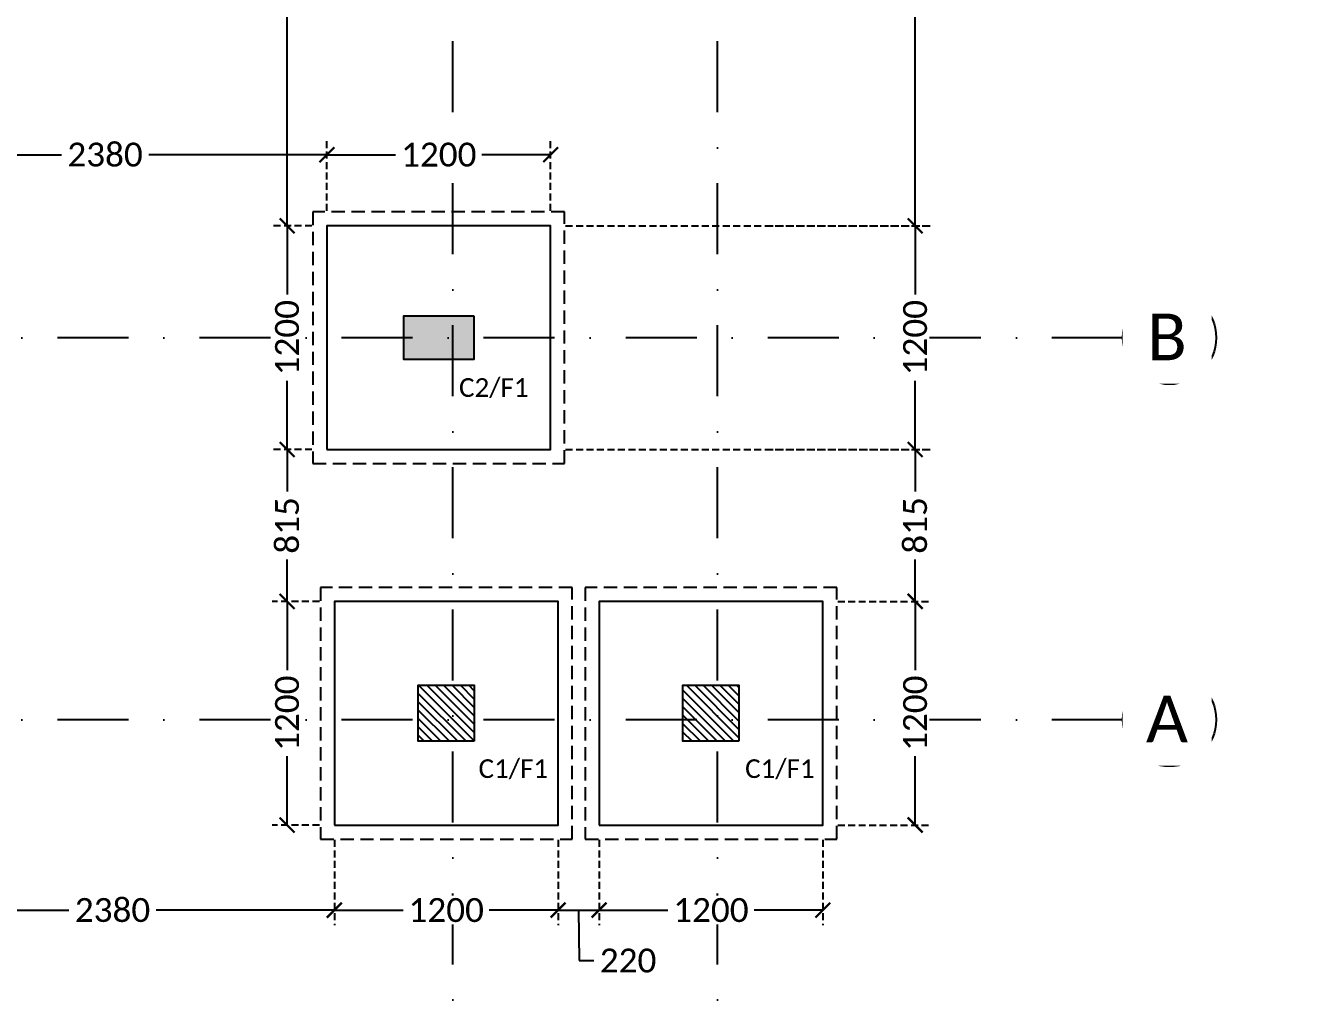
# Model space of a CAD drawing. Header units: millimetres. Extents: x -176651 to 954389, y -469666 to 486614.
# Drawn here: x 266135 to 272959, y 164942 to 170185 of the extents above; entities that cross this region are included whole.
import ezdxf
from ezdxf.xclip import XClip

# ---------------------------------------------------------------- set-up
doc = ezdxf.new("R2010")
doc.units = ezdxf.units.MM
doc.header["$LTSCALE"] = 150
doc.header["$XCLIPFRAME"] = 2
for name, pattern in [('1625E_Grid$0$DASHDOTX2', [50.8, 25.4, -12.7, 0, -12.7]), ('3BHK-W(SB)$0$HIDDEN', [0.375, 0.25, -0.125]), ('HIDDEN2', [4.7625, 3.175, -1.5875])]:
    doc.linetypes.add(name, pattern=pattern)
for name, color, linetype in [('1625E_Columns$0$ad-Column', 3, 'Continuous'), ('1625E_Columns$0$ad-Column Hatch', 125, 'Continuous'), ('1625E_Columns$0$ad-RCC', 3, 'Continuous'), ('1625E_Columns$0$ad-RCC Hatch', 125, 'Continuous'), ('1625E_Grid$0$ad-Grid', 8, '1625E_Grid$0$DASHDOTX2'), ('1625E_Grid$0$ad-Text main', 7, 'Continuous'), ('ad-Footing line', 2, 'Continuous'), ('ad-PCC line', 8, 'HIDDEN2'), ("Plot's Boundary$0$ad-Road", 8, 'Continuous'), ("Plot's Boundary$0$ad-Road Hatch", 8, 'Continuous')]:
    doc.layers.add(name, color=color, linetype=linetype)
doc.layers.add('ad-External Dimensions', color=5, linetype='Continuous', true_color=0x0000ff)
doc.layers.add('ad-Foundation text', color=6, linetype='Continuous', true_color=0xff00ff)
doc.styles.add('1625E_Grid$0$Standard', font='arial.ttf')
doc.styles.get("Standard").update_dxf_attribs({"font": 'calibril.ttf'})
doc.dimstyles.new('A-75-DIM-INT (Framing)', dxfattribs={"dimscale": 100, "dimtxt": 1.6, "dimasz": 1, "dimexe": 1, "dimexo": 1, "dimgap": 0.5, "dimtad": 0, "dimdec": 0, "dimdsep": 46, "dimtxsty": 'Standard', "dimblk": 'ARCHTICK', "dimcen": 0.025, "dimclrd": 5, "dimclre": 5, "dimclrt": 256, "dimazin": 2, "dimtfac": 1, "dimtdec": 0, "dimtmove": 1, "dimatfit": 0, "dimldrblk": 'ARCHTICK', "dimfxl": 1, "dimfxlon": 1, "dimtfill": 1, "dimtolj": 1, "dimtzin": 0, "dimarcsym": 0})

# ---------------------------------------------------------------- blocks, each defined once
blk = doc.blocks.new("Plot's Boundary$0$A$C4fb60e89")
at = {"layer": "Plot's Boundary$0$ad-Road Hatch", "ltscale": 5, "transparency": 33554687}
h = blk.add_hatch(dxfattribs=at)
h.set_pattern_fill('AR-HBONE', color=256, scale=15)
h.set_pattern_definition([(45, (-193247.7, -428758.8), (0, 2155.2615), [4572, -1524]), (135, (-192170.1, -427681.1), (2e-13, 2155.2615), [4572, -1524])])
h.paths.add_polyline_path([(175594.5, -250241), (169177.9, -249341.1), (167473.5, -249057.1), (167473.5, -138693.9), (101313.5, -138693.9), (101313.5, -199953.9), (101307.7, -237994.6), (101040.4, -268291), (101007.7, -280967.7), (101066.4, -293683.6), (101242.5, -311127.2), (100909.9, -319343.6), (100949.1, -333937.5), (100668.7, -366959.6), (100727.3, -390982.9), (100668.7, -404585.6), (100538.2, -420418.5), (100466.5, -428758.8), (92426.2, -427265.5), (92163.5, -427209.5), (92163.5, -321453.9), (24803.5, -321453.9), (24803.5, -412960.5), (15653.5, -411028.6), (15653.5, -321452.2), (-19535.1, -321452.2), (-34427.5, -319476.7), (-65207.4, -315394.6), (-171770.1, -301268.1), (-185853.9, -298333.1), (-193247.7, -296831.5), (-193244, -292907.6), (-191913.8, -285219.4), (-191838.8, -284678.8), (-183397.4, -286393.2), (-169722.9, -289242.8), (-53141.2, -304697.5), (-18730.1, -309262.2), (15653.3, -309262.2), (15653.5, 703.4), (24803.5, 1114.6), (24803.5, -129543.9), (92163.5, -129543.9), (92163.5, 15133.3), (101313.5, 17712.8), (101313.5, -129543.9), (167473.5, -129543.9), (167473.5, 35551.6), (175738, 37855), (175848.8, 28595.3), (175835.8, 25947.4), (175777.1, 14040.5), (175855.3, 2315.8), (175659.7, -18036.1), (175731.4, -34038.6), (175718.4, -46839.2), (175672.7, -63402.4), (175816.2, -82071.9), (175542.3, -106356), (175490.2, -124640.8), (175574.9, -145018.8), (175731.4, -168892), (175796.6, -181268.8), (175796.6, -192667.4), (175744.5, -208200.3), (175829.2, -223276.8), (175887.9, -234871.1)])
h.paths.add_polyline_path([(24803.5, -309263.9), (92163.5, -309263.9), (92163.5, -138693.9), (24803.5, -138693.9)], flags=16)
blk = doc.blocks.new("Plot's Boundary")
at = {"layer": "Plot's Boundary$0$ad-Road", "ltscale": 5}
blk.add_blockref("Plot's Boundary$0$A$C4fb60e89", (191838.8, 428758.8), dxfattribs=at)
blk = doc.blocks.new('1625E_Columns$0$A$C42b14ea2')
at = {"layer": '1625E_Columns$0$ad-RCC Hatch', "transparency": 33554687}
h = blk.add_hatch(dxfattribs=at)
h.set_pattern_fill('ANSI31', color=256, scale=10)
h.set_pattern_definition([(45, (13250, 8645), (-22.45064, 22.45064), [])])
h.paths.add_polyline_path([(0, 0), (300, 0), (300, 300), (0, 300)])
at = {"layer": '1625E_Columns$0$ad-RCC'}
blk.add_lwpolyline([(0, 0), (300, 0), (300, 300), (0, 300)], close=True, dxfattribs=at)
blk = doc.blocks.new('1625E_Columns$0$zw$6AA0')
at = {"layer": '1625E_Columns$0$ad-Column Hatch', "transparency": 33554687}
h = blk.add_hatch(color=256, dxfattribs=at)
h.dxf.hatch_style = 1
h.paths.add_polyline_path([(0, -230), (380, -230), (380, 0), (0, 0)])
at = {"layer": '1625E_Columns$0$ad-Column'}
blk.add_lwpolyline([(0, -230), (380, -230), (380, 0), (0, 0)], close=True, dxfattribs=at)
blk = doc.blocks.new('1625E_Columns')
at = {"layer": '1625E_Columns$0$ad-Column', "rotation": 179.9999999999997}
blk.add_blockref('1625E_Columns$0$zw$6AA0', (12120, 0), dxfattribs=at)
at = {"layer": '1625E_Columns$0$ad-RCC', "xscale": -1}
for p in [(12120, -2050), (13540, -2050)]:
    blk.add_blockref('1625E_Columns$0$A$C42b14ea2', p, dxfattribs=at)
blk = doc.blocks.new('1625E_Grid')
at = {"layer": '1625E_Grid$0$ad-Grid', "ltscale": 0.1}
for points in [[(12005, -4010), (12005, 16020)], [(13424.9, -4010), (13424.9, 16020)], [(15600, 115), (-1800, 115)], [(15600, -1935), (-1800, -1935)]]:
    blk.add_lwpolyline(points, dxfattribs=at)
at = {"layer": '1625E_Grid$0$ad-Grid', "color": 7, "linetype": 'ByBlock'}
for centre in [(15850, 115), (15850, -1935)]:
    blk.add_circle(centre, 250, dxfattribs=at)
at = {"layer": '1625E_Grid$0$ad-Text main', "char_height": 250, "width": 227.385, "attachment_point": 5, "style": '1625E_Grid$0$Standard', "bg_fill": 2}
for s, insert in [('{\\fCalibri|b0|i0|c0|p34;B}', (15836.5, 119)), ('{\\fCalibri|b0|i0|c0|p34;A}', (15836.5, -1931))]:
    blk.add_mtext(s, dxfattribs=dict(at, insert=insert))
blk = doc.blocks.new('zw$D00E')
at = {"layer": 'ad-Footing line'}
for points in [[(-790, -14105), (410, -14105), (410, -12905), (-790, -12905)], [(-750, -16120), (450, -16120), (450, -14920), (-750, -14920)], [(670, -16120), (1870, -16120), (1870, -14920), (670, -14920)]]:
    blk.add_lwpolyline(points, close=True, dxfattribs=at)
at = {"layer": 'ad-PCC line', "ltscale": 0.15}
for points in [[(-865, -14180), (485, -14180), (485, -12830), (-865, -12830)], [(-825, -16195), (525, -16195), (525, -14845), (-825, -14845)], [(595, -16195), (1945, -16195), (1945, -14845), (595, -14845)]]:
    blk.add_lwpolyline(points, close=True, dxfattribs=at)
blk = doc.blocks.new('zw$3F63')
at = {"layer": 'ad-Foundation text', "char_height": 100, "width": 349.312, "attachment_point": 5}
for s, insert in [('\\pxt5;C2/F1', (105.2, -13775.8)), ('\\pxt5;C1/F1', (209.9, -15820.8)), ('\\pxt5;C1/F1', (1639.9, -15820.8))]:
    blk.add_mtext(s, dxfattribs=dict(at, insert=insert))
blk = doc.blocks.new('_ArchTick')
at = {"color": 0, "linetype": 'ByBlock', "const_width": 0.15}
blk.add_lwpolyline([(-0.5, -0.5), (0.5, 0.5)], dxfattribs=at)
blk = doc.blocks.new('*D57')
at = {"layer": 'ad-External Dimensions', "linetype": '3BHK-W(SB)$0$HIDDEN', "lineweight": -2, "transparency": 16777216}
for p, q in [((14070, -9625), (14565.5, -9625)), ((13685.5, -12905), (14565.5, -12905))]:
    blk.add_line(p, q, dxfattribs=at)
at = {"layer": 'ad-External Dimensions', "lineweight": -2, "transparency": 16777216}
for p, q in [((14485.5, -9625), (14485.5, -11030)), ((14485.5, -12905), (14485.5, -11500))]:
    blk.add_line(p, q, dxfattribs=at)
at = {"layer": 'Defpoints', "color": 0, "transparency": 16777216}
for p in [(13990, -9625), (12530, -12905), (14485.5, -12905)]:
    blk.add_point(p, dxfattribs=at)
at = {"layer": 'ad-External Dimensions', "lineweight": -2, "transparency": 16777216, "xscale": 80, "yscale": 80, "zscale": 80}
for p, rotation in [((14485.5, -9625), 90), ((14485.5, -12905), 270)]:
    blk.add_blockref('_ArchTick', p, dxfattribs=dict(at, rotation=rotation))
at = {"layer": 'ad-External Dimensions', "transparency": 16777216, "insert": (14485.5, -11265), "char_height": 128, "attachment_point": 5, "rotation": 90, "bg_fill": 3, "box_fill_scale": 1.1, "bg_fill_color": 256, "bg_fill_true_color": 13158600, "bg_fill_transparency": 0}
blk.add_mtext('\\A1;3280', dxfattribs=at)
blk = doc.blocks.new('*D58')
at = {"layer": 'ad-External Dimensions', "linetype": '3BHK-W(SB)$0$HIDDEN', "lineweight": -2, "transparency": 16777216}
for p, q in [((12610, -12905), (14565.5, -12905)), ((12610, -14105), (14565.5, -14105))]:
    blk.add_line(p, q, dxfattribs=at)
at = {"layer": 'ad-External Dimensions', "lineweight": -2, "transparency": 16777216}
for p, q in [((14485.5, -12905), (14485.5, -13273.8)), ((14485.5, -14105), (14485.5, -13736.2))]:
    blk.add_line(p, q, dxfattribs=at)
at = {"layer": 'Defpoints', "color": 0, "transparency": 16777216}
for p in [(12530, -12905), (12530, -14105), (14485.5, -14105)]:
    blk.add_point(p, dxfattribs=at)
at = {"layer": 'ad-External Dimensions', "lineweight": -2, "transparency": 16777216, "xscale": 80, "yscale": 80, "zscale": 80}
for p, rotation in [((14485.5, -12905), 90), ((14485.5, -14105), 270)]:
    blk.add_blockref('_ArchTick', p, dxfattribs=dict(at, rotation=rotation))
at = {"layer": 'ad-External Dimensions', "transparency": 16777216, "insert": (14485.5, -13505), "char_height": 128, "attachment_point": 5, "rotation": 90, "bg_fill": 3, "box_fill_scale": 1.1, "bg_fill_color": 256, "bg_fill_true_color": 13158600, "bg_fill_transparency": 0}
blk.add_mtext('\\A1;1200', dxfattribs=at)
blk = doc.blocks.new('*D59')
at = {"layer": 'ad-External Dimensions', "linetype": '3BHK-W(SB)$0$HIDDEN', "lineweight": -2, "transparency": 16777216}
for p, q in [((13685.5, -14105), (14565.5, -14105)), ((14070, -14920), (14565.5, -14920))]:
    blk.add_line(p, q, dxfattribs=at)
at = {"layer": 'ad-External Dimensions', "lineweight": -2, "transparency": 16777216}
for p, q in [((14485.5, -14105), (14485.5, -14330.4)), ((14485.5, -14920), (14485.5, -14694.6))]:
    blk.add_line(p, q, dxfattribs=at)
at = {"layer": 'Defpoints', "color": 0, "transparency": 16777216}
for p in [(12530, -14105), (13990, -14920), (14485.5, -14920)]:
    blk.add_point(p, dxfattribs=at)
at = {"layer": 'ad-External Dimensions', "lineweight": -2, "transparency": 16777216, "xscale": 80, "yscale": 80, "zscale": 80}
for p, rotation in [((14485.5, -14105), 90), ((14485.5, -14920), 270)]:
    blk.add_blockref('_ArchTick', p, dxfattribs=dict(at, rotation=rotation))
at = {"layer": 'ad-External Dimensions', "transparency": 16777216, "insert": (14485.5, -14512.5), "char_height": 128, "attachment_point": 5, "rotation": 90, "bg_fill": 3, "box_fill_scale": 1.1, "bg_fill_color": 256, "bg_fill_true_color": 13158600, "bg_fill_transparency": 0}
blk.add_mtext('\\A1;815', dxfattribs=at)
blk = doc.blocks.new('*D60')
at = {"layer": 'ad-External Dimensions', "linetype": '3BHK-W(SB)$0$HIDDEN', "lineweight": -2, "transparency": 16777216}
for p, q in [((14070, -14920), (14565.5, -14920)), ((14070, -16120), (14565.5, -16120))]:
    blk.add_line(p, q, dxfattribs=at)
at = {"layer": 'ad-External Dimensions', "lineweight": -2, "transparency": 16777216}
for p, q in [((14485.5, -14920), (14485.5, -15288.8)), ((14485.5, -16120), (14485.5, -15751.2))]:
    blk.add_line(p, q, dxfattribs=at)
at = {"layer": 'Defpoints', "color": 0, "transparency": 16777216}
for p in [(13990, -14920), (13990, -16120), (14485.5, -16120)]:
    blk.add_point(p, dxfattribs=at)
at = {"layer": 'ad-External Dimensions', "lineweight": -2, "transparency": 16777216, "xscale": 80, "yscale": 80, "zscale": 80}
for p, rotation in [((14485.5, -14920), 90), ((14485.5, -16120), 270)]:
    blk.add_blockref('_ArchTick', p, dxfattribs=dict(at, rotation=rotation))
at = {"layer": 'ad-External Dimensions', "transparency": 16777216, "insert": (14485.5, -15520), "char_height": 128, "attachment_point": 5, "rotation": 90, "bg_fill": 3, "box_fill_scale": 1.1, "bg_fill_color": 256, "bg_fill_true_color": 13158600, "bg_fill_transparency": 0}
blk.add_mtext('\\A1;1200', dxfattribs=at)
blk = doc.blocks.new('*D61')
at = {"layer": 'ad-External Dimensions', "linetype": '3BHK-W(SB)$0$HIDDEN', "lineweight": -2, "transparency": 16777216}
for p, q in [((12790, -16200), (12790, -16656.7)), ((13990, -16200), (13990, -16656.7))]:
    blk.add_line(p, q, dxfattribs=at)
at = {"layer": 'ad-External Dimensions', "lineweight": -2, "transparency": 16777216}
for p, q in [((12790, -16576.7), (13158.8, -16576.7)), ((13990, -16576.7), (13621.2, -16576.7))]:
    blk.add_line(p, q, dxfattribs=at)
at = {"layer": 'Defpoints', "color": 0, "transparency": 16777216}
for p in [(12790, -16120), (13990, -16120), (12790, -16576.7)]:
    blk.add_point(p, dxfattribs=at)
at = {"layer": 'ad-External Dimensions', "lineweight": -2, "transparency": 16777216, "xscale": 80, "yscale": 80, "zscale": 80, "rotation": 180}
blk.add_blockref('_ArchTick', (12790, -16576.7), dxfattribs=at)
at = {"layer": 'ad-External Dimensions', "lineweight": -2, "transparency": 16777216, "xscale": 80, "yscale": 80, "zscale": 80}
blk.add_blockref('_ArchTick', (13990, -16576.7), dxfattribs=at)
at = {"layer": 'ad-External Dimensions', "transparency": 16777216, "insert": (13390, -16576.7), "char_height": 128, "attachment_point": 5, "bg_fill": 3, "box_fill_scale": 1.1, "bg_fill_color": 256, "bg_fill_true_color": 13158600, "bg_fill_transparency": 0}
blk.add_mtext('\\A1;1200', dxfattribs=at)
blk = doc.blocks.new('*D62')
at = {"layer": 'ad-External Dimensions', "linetype": '3BHK-W(SB)$0$HIDDEN', "lineweight": -2, "transparency": 16777216}
for p, q in [((11370, -16200), (11370, -16656.7)), ((12570, -16200), (12570, -16656.7))]:
    blk.add_line(p, q, dxfattribs=at)
at = {"layer": 'ad-External Dimensions', "lineweight": -2, "transparency": 16777216}
for p, q in [((11370, -16576.7), (11738.8, -16576.7)), ((12570, -16576.7), (12201.2, -16576.7))]:
    blk.add_line(p, q, dxfattribs=at)
at = {"layer": 'Defpoints', "color": 0, "transparency": 16777216}
for p in [(11370, -16120), (12570, -16120), (11370, -16576.7)]:
    blk.add_point(p, dxfattribs=at)
at = {"layer": 'ad-External Dimensions', "lineweight": -2, "transparency": 16777216, "xscale": 80, "yscale": 80, "zscale": 80, "rotation": 180}
blk.add_blockref('_ArchTick', (11370, -16576.7), dxfattribs=at)
at = {"layer": 'ad-External Dimensions', "lineweight": -2, "transparency": 16777216, "xscale": 80, "yscale": 80, "zscale": 80}
blk.add_blockref('_ArchTick', (12570, -16576.7), dxfattribs=at)
at = {"layer": 'ad-External Dimensions', "transparency": 16777216, "insert": (11970, -16576.7), "char_height": 128, "attachment_point": 5, "bg_fill": 3, "box_fill_scale": 1.1, "bg_fill_color": 256, "bg_fill_true_color": 13158600, "bg_fill_transparency": 0}
blk.add_mtext('\\A1;1200', dxfattribs=at)
blk = doc.blocks.new('*D63')
at = {"layer": 'ad-External Dimensions', "linetype": '3BHK-W(SB)$0$HIDDEN', "lineweight": -2, "transparency": 16777216}
for p, q in [((12570, -16200), (12570, -16656.7)), ((12790, -16200), (12790, -16656.7))]:
    blk.add_line(p, q, dxfattribs=at)
at = {"layer": 'ad-External Dimensions', "lineweight": -2, "transparency": 16777216}
for p, q in [((12570, -16576.7), (12490, -16576.7)), ((12570, -16576.7), (12790, -16576.7)), ((12570, -16576.7), (12790, -16576.7)), ((12680, -16576.7), (12682.5, -16847.5)), ((12790, -16576.7), (12870, -16576.7)), ((12682.5, -16847.5), (12762.5, -16847.5))]:
    blk.add_line(p, q, dxfattribs=at)
at = {"layer": 'Defpoints', "color": 0, "transparency": 16777216}
for p in [(12570, -16120), (12790, -16120), (12790, -16576.7)]:
    blk.add_point(p, dxfattribs=at)
at = {"layer": 'ad-External Dimensions', "lineweight": -2, "transparency": 16777216, "xscale": 80, "yscale": 80, "zscale": 80}
blk.add_blockref('_ArchTick', (12570, -16576.7), dxfattribs=at)
at = {"layer": 'ad-External Dimensions', "lineweight": -2, "transparency": 16777216, "xscale": 80, "yscale": 80, "zscale": 80, "rotation": 180}
blk.add_blockref('_ArchTick', (12790, -16576.7), dxfattribs=at)
at = {"layer": 'ad-External Dimensions', "transparency": 16777216, "insert": (12945.6, -16847.5), "char_height": 128, "attachment_point": 5, "bg_fill": 3, "box_fill_scale": 1.1, "bg_fill_color": 256, "bg_fill_true_color": 13158600, "bg_fill_transparency": 0}
blk.add_mtext('\\A1;220', dxfattribs=at)
blk = doc.blocks.new('*D64')
at = {"layer": 'ad-External Dimensions', "linetype": '3BHK-W(SB)$0$HIDDEN', "lineweight": -2, "transparency": 16777216}
for p, q in [((8990, -16200), (8990, -16656.7)), ((11370, -16200), (11370, -16656.7))]:
    blk.add_line(p, q, dxfattribs=at)
at = {"layer": 'ad-External Dimensions', "lineweight": -2, "transparency": 16777216}
for p, q in [((8990, -16576.7), (9945.8, -16576.7)), ((11370, -16576.7), (10414.2, -16576.7))]:
    blk.add_line(p, q, dxfattribs=at)
at = {"layer": 'Defpoints', "color": 0, "transparency": 16777216}
for p in [(8990, -16120), (11370, -16120), (11370, -16576.7)]:
    blk.add_point(p, dxfattribs=at)
at = {"layer": 'ad-External Dimensions', "lineweight": -2, "transparency": 16777216, "xscale": 80, "yscale": 80, "zscale": 80, "rotation": 180}
blk.add_blockref('_ArchTick', (8990, -16576.7), dxfattribs=at)
at = {"layer": 'ad-External Dimensions', "lineweight": -2, "transparency": 16777216, "xscale": 80, "yscale": 80, "zscale": 80}
blk.add_blockref('_ArchTick', (11370, -16576.7), dxfattribs=at)
at = {"layer": 'ad-External Dimensions', "transparency": 16777216, "insert": (10180, -16576.7), "char_height": 128, "attachment_point": 5, "bg_fill": 3, "box_fill_scale": 1.1, "bg_fill_color": 256, "bg_fill_true_color": 13158600, "bg_fill_transparency": 0}
blk.add_mtext('\\A1;2380', dxfattribs=at)
blk = doc.blocks.new('*D104')
at = {"layer": 'ad-External Dimensions', "linetype": '3BHK-W(SB)$0$HIDDEN', "lineweight": -2, "transparency": 16777216}
for p, q in [((8950, -12825), (8950, -12443.2)), ((11330, -12825), (11330, -12443.2))]:
    blk.add_line(p, q, dxfattribs=at)
at = {"layer": 'ad-External Dimensions', "lineweight": -2, "transparency": 16777216}
for p, q in [((8950, -12523.2), (9905.8, -12523.2)), ((11330, -12523.2), (10374.2, -12523.2))]:
    blk.add_line(p, q, dxfattribs=at)
at = {"layer": 'Defpoints', "color": 0, "transparency": 16777216}
for p in [(11330, -12523.2), (8950, -12905), (11330, -12905)]:
    blk.add_point(p, dxfattribs=at)
at = {"layer": 'ad-External Dimensions', "lineweight": -2, "transparency": 16777216, "xscale": 80, "yscale": 80, "zscale": 80, "rotation": 180}
blk.add_blockref('_ArchTick', (8950, -12523.2), dxfattribs=at)
at = {"layer": 'ad-External Dimensions', "lineweight": -2, "transparency": 16777216, "xscale": 80, "yscale": 80, "zscale": 80}
blk.add_blockref('_ArchTick', (11330, -12523.2), dxfattribs=at)
at = {"layer": 'ad-External Dimensions', "transparency": 16777216, "insert": (10140, -12523.2), "char_height": 128, "attachment_point": 5, "bg_fill": 3, "box_fill_scale": 1.1, "bg_fill_color": 256, "bg_fill_true_color": 13158600, "bg_fill_transparency": 0}
blk.add_mtext('\\A1;2380', dxfattribs=at)
blk = doc.blocks.new('*D105')
at = {"layer": 'ad-External Dimensions', "linetype": '3BHK-W(SB)$0$HIDDEN', "lineweight": -2, "transparency": 16777216}
for p, q in [((11330, -12825), (11330, -12443.2)), ((12530, -12825), (12530, -12443.2))]:
    blk.add_line(p, q, dxfattribs=at)
at = {"layer": 'ad-External Dimensions', "lineweight": -2, "transparency": 16777216}
for p, q in [((11330, -12523.2), (11698.8, -12523.2)), ((12530, -12523.2), (12161.2, -12523.2))]:
    blk.add_line(p, q, dxfattribs=at)
at = {"layer": 'Defpoints', "color": 0, "transparency": 16777216}
for p in [(12530, -12523.2), (11330, -12905), (12530, -12905)]:
    blk.add_point(p, dxfattribs=at)
at = {"layer": 'ad-External Dimensions', "lineweight": -2, "transparency": 16777216, "xscale": 80, "yscale": 80, "zscale": 80, "rotation": 180}
blk.add_blockref('_ArchTick', (11330, -12523.2), dxfattribs=at)
at = {"layer": 'ad-External Dimensions', "lineweight": -2, "transparency": 16777216, "xscale": 80, "yscale": 80, "zscale": 80}
blk.add_blockref('_ArchTick', (12530, -12523.2), dxfattribs=at)
at = {"layer": 'ad-External Dimensions', "transparency": 16777216, "insert": (11930, -12523.2), "char_height": 128, "attachment_point": 5, "bg_fill": 3, "box_fill_scale": 1.1, "bg_fill_color": 256, "bg_fill_true_color": 13158600, "bg_fill_transparency": 0}
blk.add_mtext('\\A1;1200', dxfattribs=at)
blk = doc.blocks.new('*D25')
at = {"layer": 'ad-External Dimensions', "linetype": '3BHK-W(SB)$0$HIDDEN', "lineweight": -2, "transparency": 16777216}
for p, q in [((11325, -9665), (11036.5, -9665)), ((11250, -12905), (11036.5, -12905))]:
    blk.add_line(p, q, dxfattribs=at)
at = {"layer": 'ad-External Dimensions', "lineweight": -2, "transparency": 16777216}
for p, q in [((11116.5, -9665), (11116.5, -11050)), ((11116.5, -12905), (11116.5, -11520))]:
    blk.add_line(p, q, dxfattribs=at)
at = {"layer": 'Defpoints', "color": 0, "transparency": 16777216}
for p in [(11405, -9665), (11116.5, -12905), (11330, -12905)]:
    blk.add_point(p, dxfattribs=at)
at = {"layer": 'ad-External Dimensions', "lineweight": -2, "transparency": 16777216, "xscale": 80, "yscale": 80, "zscale": 80}
for p, rotation in [((11116.5, -9665), 90), ((11116.5, -12905), 270)]:
    blk.add_blockref('_ArchTick', p, dxfattribs=dict(at, rotation=rotation))
at = {"layer": 'ad-External Dimensions', "transparency": 16777216, "insert": (11116.5, -11285), "char_height": 128, "attachment_point": 5, "rotation": 90, "bg_fill": 3, "box_fill_scale": 1.1, "bg_fill_color": 256, "bg_fill_true_color": 13158600, "bg_fill_transparency": 0}
blk.add_mtext('\\A1;3240', dxfattribs=at)
blk = doc.blocks.new('*D26')
at = {"layer": 'ad-External Dimensions', "linetype": '3BHK-W(SB)$0$HIDDEN', "lineweight": -2, "transparency": 16777216}
for p, q in [((11250, -12905), (11036.5, -12905)), ((11250, -14105), (11036.5, -14105))]:
    blk.add_line(p, q, dxfattribs=at)
at = {"layer": 'ad-External Dimensions', "lineweight": -2, "transparency": 16777216}
for p, q in [((11116.5, -12905), (11116.5, -13273.8)), ((11116.5, -14105), (11116.5, -13736.2))]:
    blk.add_line(p, q, dxfattribs=at)
at = {"layer": 'Defpoints', "color": 0, "transparency": 16777216}
for p in [(11330, -12905), (11116.5, -14105), (11330, -14105)]:
    blk.add_point(p, dxfattribs=at)
at = {"layer": 'ad-External Dimensions', "lineweight": -2, "transparency": 16777216, "xscale": 80, "yscale": 80, "zscale": 80}
for p, rotation in [((11116.5, -12905), 90), ((11116.5, -14105), 270)]:
    blk.add_blockref('_ArchTick', p, dxfattribs=dict(at, rotation=rotation))
at = {"layer": 'ad-External Dimensions', "transparency": 16777216, "insert": (11116.5, -13505), "char_height": 128, "attachment_point": 5, "rotation": 90, "bg_fill": 3, "box_fill_scale": 1.1, "bg_fill_color": 256, "bg_fill_true_color": 13158600, "bg_fill_transparency": 0}
blk.add_mtext('\\A1;1200', dxfattribs=at)
blk = doc.blocks.new('*D27')
at = {"layer": 'ad-External Dimensions', "linetype": '3BHK-W(SB)$0$HIDDEN', "lineweight": -2, "transparency": 16777216}
for p, q in [((11250, -14105), (11036.5, -14105)), ((11290, -14920), (11036.5, -14920))]:
    blk.add_line(p, q, dxfattribs=at)
at = {"layer": 'ad-External Dimensions', "lineweight": -2, "transparency": 16777216}
for p, q in [((11116.5, -14105), (11116.5, -14330.4)), ((11116.5, -14920), (11116.5, -14694.6))]:
    blk.add_line(p, q, dxfattribs=at)
at = {"layer": 'Defpoints', "color": 0, "transparency": 16777216}
for p in [(11330, -14105), (11116.5, -14920), (11370, -14920)]:
    blk.add_point(p, dxfattribs=at)
at = {"layer": 'ad-External Dimensions', "lineweight": -2, "transparency": 16777216, "xscale": 80, "yscale": 80, "zscale": 80}
for p, rotation in [((11116.5, -14105), 90), ((11116.5, -14920), 270)]:
    blk.add_blockref('_ArchTick', p, dxfattribs=dict(at, rotation=rotation))
at = {"layer": 'ad-External Dimensions', "transparency": 16777216, "insert": (11116.5, -14512.5), "char_height": 128, "attachment_point": 5, "rotation": 90, "bg_fill": 3, "box_fill_scale": 1.1, "bg_fill_color": 256, "bg_fill_true_color": 13158600, "bg_fill_transparency": 0}
blk.add_mtext('\\A1;815', dxfattribs=at)
blk = doc.blocks.new('*D28')
at = {"layer": 'ad-External Dimensions', "linetype": '3BHK-W(SB)$0$HIDDEN', "lineweight": -2, "transparency": 16777216}
for p, q in [((11290, -14920), (11036.5, -14920)), ((11290, -16120), (11036.5, -16120))]:
    blk.add_line(p, q, dxfattribs=at)
at = {"layer": 'ad-External Dimensions', "lineweight": -2, "transparency": 16777216}
for p, q in [((11116.5, -14920), (11116.5, -15288.8)), ((11116.5, -16120), (11116.5, -15751.2))]:
    blk.add_line(p, q, dxfattribs=at)
at = {"layer": 'Defpoints', "color": 0, "transparency": 16777216}
for p in [(11370, -14920), (11116.5, -16120), (11370, -16120)]:
    blk.add_point(p, dxfattribs=at)
at = {"layer": 'ad-External Dimensions', "lineweight": -2, "transparency": 16777216, "xscale": 80, "yscale": 80, "zscale": 80}
for p, rotation in [((11116.5, -14920), 90), ((11116.5, -16120), 270)]:
    blk.add_blockref('_ArchTick', p, dxfattribs=dict(at, rotation=rotation))
at = {"layer": 'ad-External Dimensions', "transparency": 16777216, "insert": (11116.5, -15520), "char_height": 128, "attachment_point": 5, "rotation": 90, "bg_fill": 3, "box_fill_scale": 1.1, "bg_fill_color": 256, "bg_fill_true_color": 13158600, "bg_fill_transparency": 0}
blk.add_mtext('\\A1;1200', dxfattribs=at)
blk = doc.blocks.new('zw$2C0D')
at = {"layer": 'ad-External Dimensions'}
dim = blk.add_linear_dim(base=(14485.5, -12905), p1=(13990, -9625), p2=(12530, -12905), angle=90, dimstyle='A-75-DIM-INT (Framing)', override={"dimscale": 80, "dimblk": 'ArchTick', "dimclrd": 256, "dimclre": 256, "dimfxl": 10, "dimtfill": 1, "dimtfillclr": 0}, dxfattribs=at)
dim.commit()
dim.dimension.update_dxf_attribs({"geometry": '*D57', "text_midpoint": (14485.5, -11265)})
for base, p1, p2, picture, middle in [((11330, -12523.2), (8950, -12905), (11330, -12905), '*D104', (10140, -12523.2)), ((11370, -16576.7), (12570, -16120), (11370, -16120), '*D62', (11970, -16576.7))]:
    dim = blk.add_linear_dim(base=base, p1=p1, p2=p2, dimstyle='A-75-DIM-INT (Framing)', override={"dimscale": 80, "dimblk": 'ArchTick', "dimclrd": 256, "dimclre": 256, "dimfxl": 10, "dimtfill": 1, "dimtfillclr": 0}, dxfattribs=at)
    dim.commit()
    dim.dimension.update_dxf_attribs({"geometry": picture, "text_midpoint": middle})
dim = blk.add_linear_dim(base=(14485.5, -14105), p1=(12530, -12905), p2=(12530, -14105), angle=90, dimstyle='A-75-DIM-INT (Framing)', override={"dimscale": 80, "dimclrd": 256, "dimclre": 256, "dimfxl": 30}, dxfattribs=at)
dim.commit()
dim.dimension.update_dxf_attribs({"geometry": '*D58', "text_midpoint": (14485.5, -13505)})
dim = blk.add_linear_dim(base=(11370, -16576.7), p1=(8990, -16120), p2=(11370, -16120), dimstyle='A-75-DIM-INT (Framing)', override={"dimscale": 80, "dimblk": 'ArchTick', "dimclrd": 256, "dimclre": 256, "dimfxl": 10, "dimtfill": 1, "dimtfillclr": 0}, dxfattribs=at)
dim.commit()
dim.dimension.update_dxf_attribs({"geometry": '*D64', "text_midpoint": (10180, -16576.7)})
dim = blk.add_linear_dim(base=(12530, -12523.2), p1=(11330, -12905), p2=(12530, -12905), dimstyle='A-75-DIM-INT (Framing)', override={"dimscale": 80, "dimblk": 'ArchTick', "dimclrd": 256, "dimclre": 256, "dimfxl": 10, "dimtfill": 1, "dimtfillclr": 0}, dxfattribs=at)
dim.commit()
dim.dimension.update_dxf_attribs({"geometry": '*D105', "text_midpoint": (11930, -12523.2)})
dim = blk.add_linear_dim(base=(14485.5, -14920), p1=(12530, -14105), p2=(13990, -14920), angle=90, dimstyle='A-75-DIM-INT (Framing)', override={"dimscale": 80, "dimblk": 'ArchTick', "dimclrd": 256, "dimclre": 256, "dimfxl": 10, "dimtfill": 1, "dimtfillclr": 0}, dxfattribs=at)
dim.commit()
dim.dimension.update_dxf_attribs({"geometry": '*D59', "text_midpoint": (14485.5, -14512.5)})
for base, p1, p2, picture, middle in [((11116.5, -12905), (11405, -9665), (11330, -12905), '*D25', (11116.5, -11285)), ((14485.5, -16120), (13990, -14920), (13990, -16120), '*D60', (14485.5, -15520))]:
    dim = blk.add_linear_dim(base=base, p1=p1, p2=p2, angle=90, dimstyle='A-75-DIM-INT (Framing)', override={"dimscale": 80, "dimblk": 'ArchTick', "dimclrd": 256, "dimclre": 256, "dimfxl": 10, "dimtfill": 1, "dimtfillclr": 0}, dxfattribs=at)
    dim.commit()
    dim.dimension.update_dxf_attribs({"geometry": picture, "text_midpoint": middle})
dim = blk.add_linear_dim(base=(11116.5, -14105), p1=(11330, -12905), p2=(11330, -14105), angle=90, dimstyle='A-75-DIM-INT (Framing)', override={"dimscale": 80, "dimblk": 'ArchTick', "dimclrd": 256, "dimclre": 256, "dimfxl": 10, "dimtfill": 1, "dimtfillclr": 0}, dxfattribs=at)
dim.commit()
dim.dimension.update_dxf_attribs({"geometry": '*D26', "text_midpoint": (11116.5, -13505)})
dim = blk.add_linear_dim(base=(12790, -16576.7), p1=(13990, -16120), p2=(12790, -16120), dimstyle='A-75-DIM-INT (Framing)', override={"dimscale": 80, "dimblk": 'ArchTick', "dimclrd": 256, "dimclre": 256, "dimfxl": 10, "dimtfill": 1, "dimtfillclr": 0}, dxfattribs=at)
dim.commit()
dim.dimension.update_dxf_attribs({"geometry": '*D61', "text_midpoint": (13390, -16576.7)})
dim = blk.add_linear_dim(base=(11116.5, -14920), p1=(11330, -14105), p2=(11370, -14920), angle=90, dimstyle='A-75-DIM-INT (Framing)', override={"dimscale": 80, "dimblk": 'ArchTick', "dimclrd": 256, "dimclre": 256, "dimfxl": 10, "dimtfill": 1, "dimtfillclr": 0}, dxfattribs=at)
dim.commit()
dim.dimension.update_dxf_attribs({"geometry": '*D27', "text_midpoint": (11116.5, -14512.5)})
dim = blk.add_linear_dim(base=(12790, -16576.7), p1=(12570, -16120), p2=(12790, -16120), dimstyle='A-75-DIM-INT (Framing)', override={"dimscale": 80, "dimclrd": 256, "dimclre": 256, "dimfxl": 10}, dxfattribs=at)
dim.commit()
dim.dimension.update_dxf_attribs({"geometry": '*D63', "text_midpoint": (12802.5, -16847.5), "dimtype": 128})
dim = blk.add_linear_dim(base=(11116.5, -16120), p1=(11370, -14920), p2=(11370, -16120), angle=90, dimstyle='A-75-DIM-INT (Framing)', override={"dimscale": 80, "dimblk": 'ArchTick', "dimclrd": 256, "dimclre": 256, "dimfxl": 10, "dimtfill": 1, "dimtfillclr": 0}, dxfattribs=at)
dim.commit()
dim.dimension.update_dxf_attribs({"geometry": '*D28', "text_midpoint": (11116.5, -15520)})

msp = doc.modelspace()

# ---------------------------------------------------------------- block references
ref = msp.add_blockref("Plot's Boundary", (0, 0))
XClip(ref).set_block_clipping_path([(245322.2775057808, 154244.8999686334), (289002.2775057808, 204914.8999686334)])

# ---------------------------------------------------------------- next in the draw order: block references
msp.add_blockref('1625E_Columns', (256422.3, 168394.9))

# ---------------------------------------------------------------- next in the draw order: block references
msp.add_blockref('1625E_Grid', (256422.3, 168394.9))

# ---------------------------------------------------------------- next in the draw order: block references
at = {"layer": 'ad-External Dimensions'}
for name in ['zw$D00E', 'zw$3F63']:
    msp.add_blockref(name, (268542.3, 182014.9), dxfattribs=at)

# ---------------------------------------------------------------- next in the draw order: block references
msp.add_blockref('zw$2C0D', (256422.3, 182014.9), dxfattribs=at)

doc.saveas('drawing.dxf')
